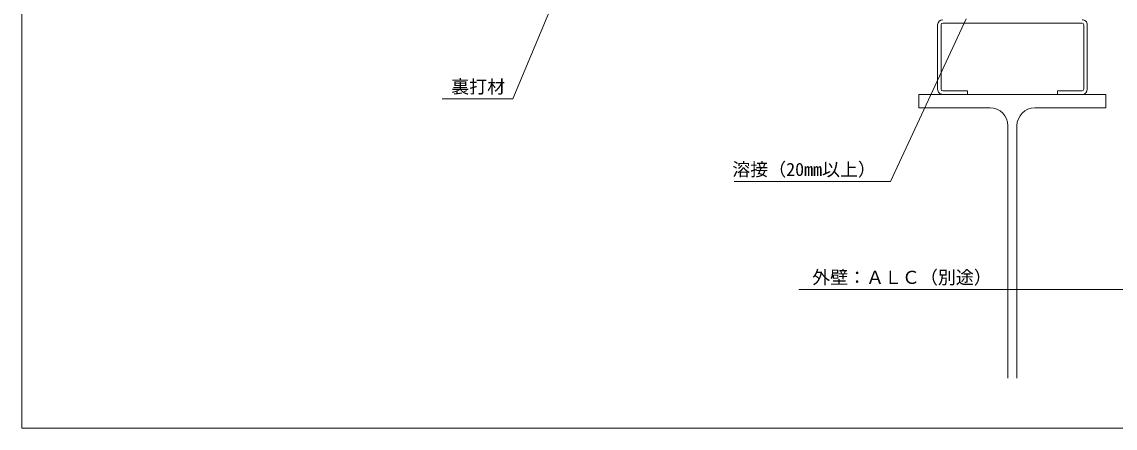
# Model space of a CAD drawing. Units: millimetres at full size, sheet at 1:3; details may follow other scales. Extents: x -593 to 9420, y -2143 to 398.
# Drawn here: x 3190 to 3920, y -398 to -126 of the extents above; entities that cross this region are included whole.
import ezdxf
from ezdxf.enums import TextEntityAlignment as Align

# ---------------------------------------------------------------- set-up
doc = ezdxf.new("R2010")
doc.units = ezdxf.units.MM
doc.header["$LTSCALE"] = 3
for name, color, linetype, lineweight in [('0-0', 7, 'Continuous', 9), ('0-A', 7, 'Continuous', 9), ('F-F__J_ADD', 4, 'Continuous', 9)]:
    doc.layers.add(name, color=color, linetype=linetype, lineweight=lineweight)
doc.styles.add('ＭＳ ゴシック', font='')
doc.styles.get('ＭＳ ゴシック').set_extended_font_data('MS Gothic')

msp = doc.modelspace()

# ---------------------------------------------------------------- linework, layer by layer
at = {"layer": '0-0'}
for p, q in [((3544.854, -113.387), (3517.953, -177.794)), ((3820.95, -124.193), (3770.37, -233.133)), ((3470.738, -177.794), (3517.953, -177.794)), ((3665.875, -233.133), (3770.37, -233.133)), ((3709.083, -305.237), (3927.521, -305.237))]:
    msp.add_line(p, q, dxfattribs=at)
at = {"layer": '0-A'}
for p, q in [((3801.827, -171.348), (3801.827, -128.248)), ((3804.127, -128.248), (3804.127, -171.348)), ((3898.377, -127.098), (3805.277, -127.098)), ((3899.527, -171.348), (3899.527, -128.248)), ((3901.827, -128.248), (3901.827, -171.348)), ((3789.327, -174.798), (3789.327, -183.798)), ((3914.327, -174.798), (3789.327, -174.798)), ((3789.327, -174.798), (3789.327, -183.798)), ((3914.327, -174.798), (3789.327, -174.798)), ((3805.277, -172.498), (3821.827, -172.498)), ((3821.827, -174.798), (3805.277, -174.798)), ((3821.827, -172.498), (3821.827, -174.798)), ((3881.827, -172.498), (3898.377, -172.498)), ((3881.827, -174.798), (3881.827, -172.498)), ((3898.377, -174.798), (3881.827, -174.798)), ((3914.327, -183.798), (3914.327, -174.798)), ((3789.327, -183.798), (3836.827, -183.798)), ((3789.327, -183.798), (3836.827, -183.798)), ((3866.827, -183.798), (3914.327, -183.798)), ((3848.827, -195.798), (3848.827, -364.634)), ((3848.827, -195.798), (3848.827, -364.634)), ((3854.827, -364.634), (3854.827, -195.798)), ((3854.827, -364.634), (3854.827, -195.798))]:
    msp.add_line(p, q, dxfattribs=at)
for centre, radius, start, end in [((3805.277, -128.248), 3.45, 90, 180), ((3805.277, -128.248), 1.15, 90, 180), ((3898.377, -128.248), 3.45, 359.99998, 90), ((3898.377, -128.248), 1.15, 0, 90), ((3805.277, -171.348), 3.45, 179.99998, 270), ((3805.277, -171.348), 1.15, 180, 270), ((3898.377, -171.348), 1.15, 270, 0), ((3898.377, -171.348), 3.45, 270, 0), ((3836.827, -195.798), 12, 0, 90), ((3866.827, -195.798), 12, 90, 180)]:
    msp.add_arc(centre, radius, start, end, dxfattribs=at)
at = {"layer": 'F-F__J_ADD'}
for p, q in [((3189.771, -398.1), (3189.771, 398.1)), ((4375.972, -398.1), (3189.771, -398.1))]:
    msp.add_line(p, q, dxfattribs=at)

# ---------------------------------------------------------------- texts
at = {"layer": '0-0', "style": 'ＭＳ ゴシック'}
for s, p in [('裏打材', (3476.772, -176.663)), ('溶接（20mm以上）', (3664.606, -232.007)), ('外壁：ＡＬＣ（別途）', (3718.008, -304.237))]:
    msp.add_text(s, height=8.798, dxfattribs=at).set_placement(p, align=Align.BOTTOM_LEFT)

doc.saveas('drawing.dxf')
